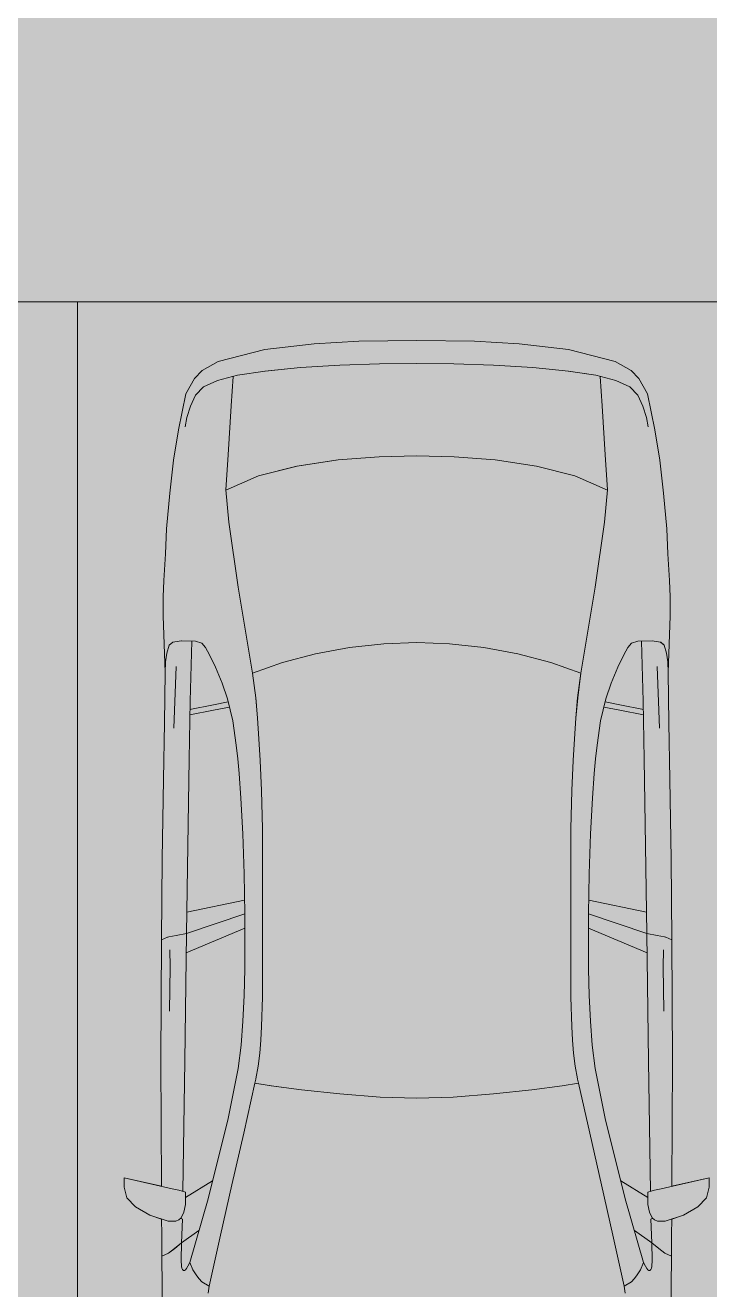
# Model space of a CAD drawing. Header units: millimetres. Extents: x -284281 to 1648660, y -821378 to -151356.
# Drawn here: x 225350 to 227802, y -269226 to -264697 of the extents above; entities that cross this region are included whole.
import ezdxf

# ---------------------------------------------------------------- set-up
doc = ezdxf.new("R2010")
doc.units = ezdxf.units.MM
doc.header["$MEASUREMENT"] = 0
doc.layers.add('Cars', color=7, linetype='Continuous')
doc.layers.add('Extérieur - Environnement', color=7, linetype='Continuous')

# ---------------------------------------------------------------- blocks, each defined once
blk = doc.blocks.new('Car 0025')
at = {"layer": 'Cars', "color": 7, "linetype": 'Continuous', "lineweight": 13}
for p, q in [((-219.5, 4667.4), (-379.7, 4658.6)), ((-379.7, 4658.6), (-219.5, 4667.4)), ((-12.1, 4670), (-219.5, 4667.4)), ((-219.5, 4667.4), (-12.1, 4670)), ((195.3, 4667.4), (-12.1, 4670)), ((195.3, 4667.4), (-12.1, 4670)), ((355.5, 4658.6), (195.3, 4667.4)), ((355.5, 4658.6), (195.3, 4667.4)), ((-556.6, 4637.7), (-723.6, 4595.1)), ((-723.6, 4595.1), (-556.6, 4637.7)), ((-379.7, 4658.6), (-556.6, 4637.7)), ((-556.6, 4637.7), (-379.7, 4658.6)), ((532.4, 4637.7), (355.5, 4658.6)), ((532.4, 4637.7), (355.5, 4658.6)), ((699.4, 4595.1), (532.4, 4637.7)), ((699.4, 4595.1), (532.4, 4637.7)), ((-723.6, 4595.1), (-781.2, 4562.9)), ((-781.2, 4562.9), (-723.6, 4595.1)), ((-428.3, 4573.2), (-287.8, 4581.6)), ((-287.8, 4581.6), (-145.2, 4586.3)), ((-145.2, 4586.3), (-12.1, 4587.6)), ((121, 4586.3), (-12.1, 4587.6)), ((263.6, 4581.6), (121, 4586.3)), ((404.1, 4573.2), (263.6, 4581.6)), ((757, 4562.9), (699.4, 4595.1)), ((757, 4562.9), (699.4, 4595.1)), ((-808.1, 4534), (-838.7, 4479.2)), ((-838.7, 4479.2), (-808.1, 4534)), ((-781.2, 4562.9), (-808.1, 4534)), ((-808.1, 4534), (-781.2, 4562.9)), ((-653.9, 4545.2), (-725.8, 4526.4)), ((-669.8, 4541.1), (-677, 4436)), ((-653.9, 4545.2), (-555.5, 4560.7)), ((-555.6, 4560.7), (-428.3, 4573.2)), ((531.4, 4560.7), (404.1, 4573.2)), ((629.7, 4545.2), (531.3, 4560.7)), ((629.7, 4545.2), (701.6, 4526.4)), ((645.6, 4541.1), (652.8, 4436)), ((783.9, 4534), (757, 4562.9)), ((783.9, 4534), (757, 4562.9)), ((814.5, 4479.2), (783.9, 4534)), ((814.5, 4479.2), (783.9, 4534)), ((-804.1, 4473.7), (-775.5, 4503.8)), ((-775.5, 4503.8), (-725.8, 4526.4)), ((751.3, 4503.8), (701.6, 4526.4)), ((779.9, 4473.7), (751.3, 4503.8)), ((-838.7, 4479.2), (-865.6, 4350.2)), ((-865.6, 4350.2), (-838.7, 4479.2)), ((-822.9, 4435.1), (-804.1, 4473.7)), ((798.7, 4435.1), (779.9, 4473.7)), ((841.4, 4350.2), (814.5, 4479.2)), ((841.4, 4350.2), (814.5, 4479.2)), ((-841.6, 4360.5), (-835.2, 4394.2)), ((-835.2, 4394.2), (-822.9, 4435.1)), ((-677, 4436), (-687.9, 4260.3)), ((652.8, 4436), (663.7, 4260.3)), ((811, 4394.2), (798.7, 4435.1)), ((817.4, 4360.5), (811, 4394.2)), ((-865.6, 4350.2), (-882.9, 4241.4)), ((-865.6, 4350.2), (-882.9, 4241.4)), ((858.7, 4241.4), (841.4, 4350.2)), ((841.4, 4350.2), (858.7, 4241.4)), ((-687.9, 4260.3), (-696.1, 4134.7)), ((663.7, 4260.3), (671.9, 4134.7)), ((-882.9, 4241.4), (-896.8, 4123.3)), ((-882.9, 4241.4), (-896.8, 4123.3)), ((-882.9, 4241.4), (-882.9, 4241.4)), ((-440.9, 4220.2), (-578.8, 4185.2)), ((-293.4, 4242.1), (-440.9, 4220.2)), ((-146.9, 4253.4), (-293.4, 4242.1)), ((-12.1, 4256.8), (-146.9, 4253.4)), ((-12.1, 4256.8), (122.7, 4253.4)), ((122.7, 4253.4), (269.2, 4242.1)), ((269.2, 4242.1), (416.7, 4220.2)), ((416.7, 4220.2), (554.6, 4185.2)), ((872.6, 4123.3), (858.7, 4241.4)), ((858.7, 4241.4), (872.6, 4123.3)), ((-578.8, 4185.2), (-696.1, 4134)), ((554.6, 4185.2), (671.9, 4134)), ((-896.8, 4123.3), (-908.3, 3994.9)), ((-908.3, 3994.9), (-896.8, 4123.3)), ((-696.1, 4134.7), (-684.8, 4018.8)), ((671.9, 4134.7), (660.6, 4018.8)), ((884.1, 3994.9), (872.6, 4123.3)), ((884.1, 3994.9), (872.6, 4123.3)), ((-908.3, 3994.9), (-912.1, 3905.8)), ((-912.1, 3905.8), (-908.3, 3994.9)), ((-684.8, 4018.8), (-652, 3786.7)), ((660.6, 4018.8), (627.8, 3786.7)), ((887.9, 3905.8), (884.1, 3994.9)), ((887.9, 3905.8), (884.1, 3994.9)), ((-912.1, 3905.8), (-918.5, 3810.1)), ((-918.5, 3810.1), (-912.1, 3905.8)), ((894.3, 3810.1), (887.9, 3905.8)), ((894.3, 3810.1), (887.9, 3905.8)), ((-918.5, 3810.1), (-920.3, 3752.2)), ((-920.3, 3752.2), (-918.5, 3810.1)), ((896.1, 3752.2), (894.3, 3810.1)), ((896.1, 3752.2), (894.3, 3810.1)), ((-652, 3786.7), (-615.8, 3571.1)), ((627.8, 3786.7), (591.6, 3571.1)), ((-920.3, 3752.2), (-920.3, 3683.6)), ((-920.3, 3752.2), (-920.3, 3683.6)), ((896.1, 3683.6), (896.1, 3752.2)), ((896.1, 3752.2), (896.1, 3683.6)), ((-920.3, 3683.6), (-913, 3480.7)), ((-913, 3480.7), (-920.3, 3683.6)), ((888.9, 3480.7), (896.1, 3683.6)), ((888.9, 3480.7), (896.1, 3683.6)), ((-899.1, 3578.6), (-907.5, 3550.6)), ((-886.4, 3589.1), (-899.1, 3578.6)), ((-855.4, 3593.9), (-886.4, 3589.1)), ((-804.8, 3592.7), (-855.4, 3593.9)), ((-824, 3377.8), (-818.1, 3593)), ((-782.3, 3585.5), (-804.8, 3592.7)), ((-769.3, 3570.3), (-782.3, 3585.5)), ((-129.6, 3584), (-252.3, 3570.1)), ((-12.1, 3588.7), (-129.6, 3584)), ((-12.1, 3588.7), (105.4, 3584)), ((105.4, 3584), (228.1, 3570.1)), ((745.1, 3570.3), (758.1, 3585.5)), ((758.1, 3585.5), (780.6, 3592.7)), ((780.6, 3592.7), (831.2, 3593.9)), ((799.8, 3377.8), (793.9, 3593)), ((831.2, 3593.9), (862.2, 3589.1)), ((862.2, 3589.1), (874.9, 3578.6)), ((874.9, 3578.6), (883.3, 3550.6)), ((-907.5, 3550.6), (-911.8, 3519.1)), ((-754.4, 3544.1), (-769.3, 3570.3)), ((-733, 3500.1), (-754.4, 3544.1)), ((-615.8, 3571.1), (-600.6, 3478)), ((-375.1, 3547.5), (-492.9, 3516.7)), ((-252.3, 3570.1), (-375.1, 3547.5)), ((228.1, 3570.1), (350.9, 3547.5)), ((350.9, 3547.5), (468.7, 3516.7)), ((591.6, 3571.1), (576.4, 3478)), ((708.8, 3500.1), (730.2, 3544.1)), ((730.2, 3544.1), (745.1, 3570.3)), ((883.3, 3550.6), (887.6, 3519.1)), ((-911.8, 3519.1), (-913, 3480.7)), ((-874.4, 3501.9), (-881.8, 3281.1)), ((-709.6, 3442.8), (-733, 3500.1)), ((-492.9, 3516.7), (-600.6, 3478)), ((468.7, 3516.7), (576.4, 3478)), ((685.4, 3442.8), (708.8, 3500.1)), ((850.2, 3501.9), (857.6, 3281.1)), ((887.6, 3519.1), (888.9, 3480.7)), ((-913, 3480.7), (-915.3, 3300.4)), ((-915.3, 3300.4), (-913, 3480.7)), ((-690.2, 3386.2), (-709.6, 3442.8)), ((-600.6, 3478), (-588.9, 3390.6)), ((576.4, 3478), (564.8, 3390.6)), ((666.1, 3386.2), (685.4, 3442.8)), ((891.1, 3300.4), (888.9, 3480.7)), ((891.1, 3300.4), (888.9, 3480.7)), ((-826.9, 3170.4), (-824, 3377.8)), ((-824.4, 3348), (-740, 3365.2)), ((-740.3, 3346), (-682.9, 3357.1)), ((-740, 3365.2), (-687.5, 3375.4)), ((-670.4, 3308.1), (-690.2, 3386.2)), ((-588.9, 3390.6), (-582.3, 3317.1)), ((564.8, 3390.6), (558.1, 3317.1)), ((646.2, 3308.1), (666.1, 3386.2)), ((716.1, 3346), (658.7, 3357.1)), ((715.8, 3365.2), (663.3, 3375.4)), ((800.2, 3348), (715.8, 3365.2)), ((802.7, 3170.4), (799.8, 3377.8)), ((-824.7, 3328.7), (-740.3, 3346)), ((-659, 3220.7), (-670.4, 3308.1)), ((-582.3, 3317.1), (-577.3, 3242.7)), ((558.1, 3317.1), (553.1, 3242.7)), ((634.8, 3220.7), (646.2, 3308.1)), ((800.5, 3328.7), (716.1, 3346)), ((-915.3, 3300.4), (-919.6, 3097.2)), ((-915.3, 3300.4), (-919.6, 3097.2)), ((895.4, 3097.2), (891.1, 3300.4)), ((891.1, 3300.4), (895.4, 3097.2)), ((-653.2, 3171.1), (-659, 3220.7)), ((-577.3, 3242.7), (-572.9, 3165.9)), ((553.1, 3242.7), (548.7, 3165.9)), ((629, 3171.1), (634.8, 3220.7)), ((-831.9, 2859.6), (-826.9, 3170.4)), ((-648.1, 3119.2), (-653.2, 3171.1)), ((623.9, 3119.2), (629, 3171.1)), ((807.7, 2859.6), (802.7, 3170.4)), ((-572.9, 3165.9), (-568.1, 3057.7)), ((548.7, 3165.9), (543.9, 3057.7)), ((-919.6, 3097.2), (-924.4, 2813.9)), ((-919.6, 3097.2), (-924.4, 2813.9)), ((-641.8, 3031.2), (-648.1, 3119.2)), ((617.6, 3031.2), (623.9, 3119.2)), ((900.2, 2813.9), (895.4, 3097.2)), ((895.4, 3097.2), (900.2, 2813.9)), ((-568.1, 3057.8), (-564.2, 2920.2)), ((543.9, 3057.8), (540, 2920.2)), ((-635.4, 2903.1), (-641.8, 3031.2)), ((611.2, 2903.1), (617.6, 3031.2)), ((-630.4, 2759.9), (-635.4, 2903.1)), ((-564.2, 2920.2), (-564.1, 2317.3)), ((540, 2920.2), (539.9, 2317.3)), ((606.2, 2759.9), (611.2, 2903.1)), ((-836.8, 2545.3), (-831.9, 2859.6)), ((812.6, 2545.3), (807.7, 2859.6)), ((-924.4, 2813.9), (-926.9, 2522.7)), ((-924.4, 2813.9), (-926.9, 2522.7)), ((902.7, 2522.7), (900.2, 2813.9)), ((900.2, 2813.9), (902.7, 2522.7)), ((-628, 2616.3), (-630.4, 2759.9)), ((603.8, 2616.3), (606.2, 2759.9)), ((-835.6, 2622.4), (-628.8, 2664.8)), ((811.4, 2622.4), (604.6, 2664.8)), ((-628, 2616.3), (-836.8, 2546.4)), ((-627.5, 2418.3), (-628, 2616.3)), ((603.3, 2418.3), (603.8, 2616.3)), ((603.8, 2616.3), (812.6, 2546.4)), ((-900, 2533.7), (-874.1, 2538.4)), ((-874.1, 2538.4), (-836.8, 2545.3)), ((-836.8, 2545.3), (-843.3, 2088.2)), ((-837.8, 2476.4), (-627.9, 2564.8)), ((813.6, 2476.4), (603.7, 2564.8)), ((812.6, 2545.3), (819.1, 2088.2)), ((849.9, 2538.4), (812.6, 2545.3)), ((875.8, 2533.7), (849.9, 2538.4)), ((-926.9, 2522.7), (-928.9, 2089.8)), ((-928.9, 2089.8), (-926.9, 2522.7)), ((-926.9, 2522.7), (-905.2, 2532.4)), ((-905.2, 2532.4), (-903.2, 2533)), ((-903.2, 2533), (-900, 2533.7)), ((879.1, 2533), (875.8, 2533.7)), ((881, 2532.4), (879.1, 2533)), ((902.7, 2522.7), (881, 2532.4)), ((904.7, 2089.8), (902.7, 2522.7)), ((904.7, 2089.8), (902.7, 2522.7)), ((-897, 2487.7), (-895.5, 2426.5)), ((872.8, 2487.7), (871.3, 2426.5)), ((-895.5, 2426.5), (-898.1, 2267.2)), ((-630.6, 2324.2), (-627.5, 2418.3)), ((606.4, 2324.2), (603.3, 2418.3)), ((871.3, 2426.5), (873.9, 2267.2)), ((-634.8, 2231.6), (-630.6, 2324.2)), ((-564.1, 2317.3), (-567.9, 2213)), ((539.9, 2317.3), (543.8, 2213)), ((610.6, 2231.6), (606.4, 2324.2)), ((-640.9, 2145.4), (-634.8, 2231.6)), ((616.7, 2145.4), (610.6, 2231.6)), ((-567.9, 2213), (-570.5, 2163.8)), ((543.8, 2213), (546.3, 2163.8)), ((-652.1, 2062.2), (-640.9, 2145.4)), ((-570.5, 2163.8), (-574.3, 2116.7)), ((546.3, 2163.8), (550.1, 2116.7)), ((627.9, 2062.2), (616.7, 2145.4)), ((-928.9, 2089.8), (-926.4, 1640.4)), ((-926.4, 1640.4), (-928.9, 2089.8)), ((-843.3, 2088.2), (-849.7, 1622.1)), ((-574.3, 2116.7), (-580.1, 2070.5)), ((550.1, 2116.7), (555.9, 2070.5)), ((819.1, 2088.2), (825.5, 1622.1)), ((902.2, 1640.4), (904.7, 2089.8)), ((902.2, 1640.4), (904.7, 2089.8)), ((-687.5, 1882.8), (-652.1, 2062.2)), ((-580.1, 2070.5), (-588.5, 2025.1)), ((555.9, 2070.5), (564.3, 2025.1)), ((663.3, 1882.8), (627.9, 2062.2)), ((-591.8, 2010.3), (-632, 1830.3)), ((-591.8, 2010.3), (-588.8, 2024.6)), ((-591.8, 2010.3), (-532.9, 2000.2)), ((-588.8, 2024.6), (-588.4, 2025.3)), ((-532.9, 2000.2), (-424.2, 1986.1)), ((508.7, 2000.2), (400, 1986.1)), ((567.6, 2010.3), (508.7, 2000.2)), ((564.6, 2024.6), (564.2, 2025.3)), ((567.6, 2010.3), (564.6, 2024.6)), ((567.6, 2010.3), (607.8, 1830.3)), ((-424.2, 1986.1), (-287.2, 1971.5)), ((-287.2, 1971.5), (-142.7, 1960.1)), ((-142.7, 1960.1), (-12.1, 1955.6)), ((118.5, 1960.1), (-12.1, 1955.6)), ((263, 1971.5), (118.5, 1960.1)), ((400, 1986.1), (263, 1971.5)), ((-759.7, 1595.1), (-687.5, 1882.8)), ((735.5, 1595.1), (663.3, 1882.8)), ((-632, 1830.3), (-674.2, 1645.7)), ((607.8, 1830.3), (650, 1645.7)), ((-926.4, 1640.4), (-1059.8, 1671.2)), ((-1059.8, 1671.2), (-1059.8, 1636.9)), ((-1059.8, 1671.2), (-887.7, 1631.5)), ((-1059.8, 1671.2), (-1059.8, 1636.9)), ((-1059.8, 1636.9), (-1050.9, 1598.8)), ((-1050.9, 1598.8), (-1059.8, 1636.9)), ((-887.7, 1631.5), (-864.6, 1626)), ((-743.3, 1660.3), (-840.5, 1599.8)), ((-674.2, 1645.7), (-715.3, 1465.4)), ((650, 1645.7), (691.1, 1465.4)), ((719.1, 1660.3), (816.3, 1599.8)), ((863.5, 1631.5), (840.4, 1626)), ((1035.6, 1671.2), (863.5, 1631.5)), ((1035.6, 1671.2), (902.2, 1640.4)), ((1026.7, 1598.8), (1035.6, 1636.9)), ((1026.7, 1598.8), (1035.6, 1636.9)), ((1035.6, 1636.9), (1035.6, 1671.2)), ((1035.6, 1671.2), (1035.6, 1636.9)), ((-1050.9, 1598.8), (-1019.1, 1566.8)), ((-1019.1, 1566.8), (-1050.9, 1598.8)), ((-864.6, 1626), (-840.5, 1619.8)), ((-840.5, 1619.8), (-840.5, 1574.6)), ((-759.7, 1595.1), (-825.1, 1368)), ((735.5, 1595.1), (800.9, 1368)), ((840.4, 1626), (816.3, 1619.8)), ((816.3, 1619.8), (816.3, 1574.6)), ((994.9, 1566.8), (1026.7, 1598.8)), ((994.9, 1566.8), (1026.7, 1598.8)), ((-1019.1, 1566.8), (-968.5, 1537.3)), ((-968.5, 1537.3), (-1019.1, 1566.8)), ((-846.5, 1548.1), (-856.3, 1528)), ((-840.5, 1574.6), (-846.5, 1548.1)), ((816.3, 1574.6), (822.3, 1548.1)), ((822.3, 1548.1), (832.1, 1528)), ((944.3, 1537.3), (994.9, 1566.8)), ((944.3, 1537.3), (994.9, 1566.8)), ((-968.5, 1537.3), (-926, 1523.1)), ((-902.5, 1515.3), (-968.5, 1537.3)), ((-926, 1523.1), (-925.7, 1467.7)), ((-925.7, 1467.7), (-926, 1523.1)), ((-874.6, 1515.3), (-902.5, 1515.3)), ((-864.4, 1520.4), (-874.6, 1515.3)), ((-856.3, 1528), (-864.4, 1520.4)), ((-851.4, 1522.3), (-858.6, 1525.8)), ((-851.4, 1522.3), (-854.4, 1437.8)), ((827.2, 1522.3), (834.4, 1525.8)), ((827.2, 1522.3), (830.2, 1437.8)), ((832.1, 1528), (840.2, 1520.4)), ((840.2, 1520.4), (850.4, 1515.3)), ((850.4, 1515.3), (878.3, 1515.3)), ((878.3, 1515.3), (944.3, 1537.3)), ((901.5, 1467.7), (901.8, 1523.1)), ((901.5, 1467.7), (901.8, 1523.1)), ((901.8, 1523.1), (944.3, 1537.3)), ((-925.7, 1467.7), (-924.7, 1389.7)), ((-925.7, 1467.7), (-924.7, 1389.7)), ((-792.3, 1482), (-854.4, 1437.8)), ((-715.3, 1465.4), (-755.5, 1282.4)), ((691.1, 1465.4), (731.3, 1282.4)), ((768.1, 1482), (830.2, 1437.8)), ((900.5, 1389.7), (901.5, 1467.7)), ((901.5, 1467.7), (900.5, 1389.7)), ((-879.3, 1417.7), (-900.9, 1401.3)), ((-854.4, 1437.8), (-879.3, 1417.7)), ((-854.4, 1437.8), (-856.2, 1376.4)), ((830.2, 1437.8), (855.1, 1417.7)), ((830.2, 1437.8), (832, 1376.4)), ((855.1, 1417.7), (876.7, 1401.3)), ((-900.9, 1401.3), (-924.7, 1389.7)), ((-924.7, 1389.7), (-920.5, 734.5)), ((-924.7, 1389.7), (-920.5, 734.5)), ((-856.2, 1376.4), (-855, 1353.4)), ((-832.4, 1354), (-825.1, 1368)), ((-825.1, 1368), (-813.7, 1341.5)), ((800.9, 1368), (789.5, 1341.5)), ((808.2, 1354), (800.9, 1368)), ((832, 1376.4), (830.8, 1353.4)), ((876.7, 1401.3), (900.5, 1389.7)), ((896.3, 734.5), (900.5, 1389.7)), ((900.5, 1389.7), (896.3, 734.5)), ((-855, 1353.4), (-853.9, 1347.6)), ((-853.9, 1347.6), (-851, 1342)), ((-847.5, 1338.9), (-851, 1342)), ((-843.8, 1338.8), (-847.5, 1338.9)), ((-839.9, 1341.4), (-843.8, 1338.8)), ((-839.9, 1341.4), (-836.8, 1345.8)), ((-836.8, 1345.8), (-832.5, 1354)), ((-813.7, 1341.5), (-800.3, 1320)), ((-800.3, 1320), (-791.1, 1308.8)), ((776.1, 1320), (766.9, 1308.8)), ((789.5, 1341.5), (776.1, 1320)), ((812.6, 1345.8), (808.3, 1354)), ((815.7, 1341.4), (812.6, 1345.8)), ((815.7, 1341.4), (819.6, 1338.8)), ((819.6, 1338.8), (823.3, 1338.9)), ((823.3, 1338.9), (826.8, 1342)), ((829.7, 1347.6), (826.8, 1342)), ((830.8, 1353.4), (829.7, 1347.6)), ((-791.1, 1308.8), (-781.4, 1298.4)), ((-781.4, 1298.4), (-755.5, 1282.4)), ((-755.5, 1282.4), (-758.8, 1257.5)), ((-755.5, 1282.4), (-755.5, 1282.4)), ((757.2, 1298.4), (731.3, 1282.4)), ((731.3, 1282.4), (734.6, 1257.5)), ((731.3, 1282.4), (731.3, 1282.4)), ((766.9, 1308.8), (757.2, 1298.4))]:
    blk.add_line(p, q, dxfattribs=at)

msp = doc.modelspace()

# ---------------------------------------------------------------- hatches: boundary and pattern name
at = {"linetype": 'Continuous', "lineweight": 0, "true_color": 0x6f6f6f}
h = msp.add_hatch(color=8, dxfattribs=at)
h.paths.add_polyline_path([(141848.4421, -295062.57111), (269220.82107, -293826.86817), (269220.82107, -270902.73426), (268763.04853, -270902.73426), (254213.59981, -271040.57524), (254213.59981, -163437.63526), (153156.19977, -163437.63526), (153156.19977, -271040.57524), (153182.9625, -271040.57014), (153183.14559, -272000.51417, -0.4094273642), (149183.68145, -275935.04226), (141848.4421, -275935.04226)])
h.paths.add_polyline_path([(158435.58359, -260639.95299), (155145.58359, -260639.95299), (155145.58359, -248364.9528), (155145.58359, -243089.97435), (155145.58359, -242189.97435), (158435.58359, -242189.97435)], flags=0)
h.paths.add_polyline_path([(161503.43335, -171995.57011), (161503.43335, -193810.57122), (161503.43335, -230015.57011), (161503.43335, -260810.57129), (196775.04197, -260810.57129), (196775.04197, -222495.57011), (186955.54197, -222495.57011), (186955.54197, -218295.57011), (196754.55038, -218295.57011), (196754.55038, -208495.57004), (196754.55038, -204495.57011), (193355.54197, -204495.57011), (193355.54197, -195161.53481), (195576.03357, -195161.53481), (195576.03357, -189810.57129), (217850.06795, -189810.57129), (217850.06795, -262266.88531), (245610.04479, -262266.88531), (245610.04479, -253395.57129), (245626.03357, -253395.57129), (246426.03357, -253395.57129), (247826.03357, -253395.57129), (247826.03357, -248005.57129), (247826.03357, -246605.57129), (245626.03357, -246605.57129), (245610.04479, -246605.57129), (245610.04479, -171995.57011), (212806.27958, -171995.57011)], flags=0)
h.paths.add_polyline_path([(162737.04244, -269433.91257, -0.0903186603), (162858.77258, -268727.62319, -0.2014487277), (163912.63869, -267592.73981, -0.1042114453), (164718.00561, -267415.05524), (165317.97869, -267409.37112, -0.1040446075), (166125.35422, -267571.24421, -0.2382554567), (167284.25653, -268953.31764, -0.0551886218), (167336.83602, -269390.33428), (167338.93075, -269611.43843), (167351.04633, -270890.26697), (167092.5827, -271892.76052, -0.2679491924), (165370.08316, -272909.1243), (164770.11009, -272914.80843, -0.1937174639), (163379.25202, -272370.18517, -0.0705687558), (163028.66346, -271931.26196, -0.1316524976), (162751.25276, -270933.84526)], flags=0)
h.paths.add_polyline_path([(175327.75206, -275599.00212, -0.4157910988), (173316.98603, -273599.0311), (173316.98603, -273452.05237), (173330.48786, -267377.82411, -0.3805567013), (175316.98603, -265609.82626), (175394.71409, -265609.82626), (175394.71409, -270609.82626), (190394.71409, -270609.82626), (190394.71409, -265609.82626), (195356.19118, -265609.82626, -0.4142135624), (196856.19118, -267109.82626), (196856.19118, -273660.69924, -0.3455016121), (195137.28541, -275433.43196)], flags=0)
h.paths.add_polyline_path([(205510.09252, -271504.08297, -0.1344739343), (205230.94767, -270484.93746), (205230.94767, -268984.93746, -0.4142135624), (207230.94767, -266984.93746), (207830.94767, -266984.93746, -0.4142135624), (209830.94767, -268984.93746), (209830.94767, -270484.93746, -0.1288203455), (209574.03043, -271465.58136, -0.2709362909), (207830.94767, -272484.93746), (207230.94767, -272484.93746, -0.2649799965)], flags=0)
h.paths.add_polyline_path([(217862.68721, -273329.32486), (217869.94938, -267730.33623, -0.0985615086), (218100.71805, -266943.72092), (218117.68082, -266951.54513, -0.2588490016), (219955.479, -265605.82722), (219953.14148, -265587.29374), (220637.56856, -265587.29374), (220637.56856, -265687.29374), (220637.56856, -270687.29374), (250537.56856, -270687.29374), (250537.56856, -265687.29374), (252208.00356, -265687.29374), (254186.29382, -265687.29374), (254186.29382, -267687.29374), (254186.29382, -271062.25464, 0.001345761), (254186.3228, -271073.02067), (254197.20856, -273095.23292, -0.4142135624), (252208.00356, -275105.96997), (243484.53401, -275105.96997, -0.0051889555), (243431.43827, -275116.10287), (235447.992, -275196.19066), (220071.01237, -275253.23979, -0.3865533313), (217873.0891, -273475.38502, -0.0251892193)], flags=0)

# ---------------------------------------------------------------- linework, layer by layer
at = {"color": 255, "linetype": 'Continuous', "lineweight": 5, "flags": 128}
for points in [[(223037.56856, -265687.29374), (223037.56856, -270687.29374), (225537.56856, -270687.29374), (225537.56856, -265687.29374)], [(225537.56856, -265687.29374), (225537.56856, -270687.29374), (228037.56856, -270687.29374), (228037.56856, -265687.29374)]]:
    msp.add_lwpolyline(points, close=True, dxfattribs=at)
for points in [[(225537.56856, -265687.29374), (225537.56856, -270687.29374)], [(228037.56856, -265687.29374), (225537.56856, -265687.29374)]]:
    msp.add_lwpolyline(points, dxfattribs=at)
at = {"layer": 'Extérieur - Environnement', "color": 7, "linetype": 'Continuous', "lineweight": 13}
for p, q in [((226384.81673, -265837.16376), (226207.87715, -265858.07583)), ((226207.87715, -265858.07583), (226384.81673, -265837.16376)), ((226544.94572, -265828.35565), (226384.81673, -265837.16376)), ((226384.81673, -265837.16376), (226544.94572, -265828.35565)), ((226752.38896, -265825.76352), (226544.94572, -265828.35565)), ((226544.94572, -265828.35565), (226752.38896, -265825.76352)), ((226959.8322, -265828.35565), (226752.38896, -265825.76352)), ((226959.8322, -265828.35565), (226752.38896, -265825.76352)), ((227119.96119, -265837.16376), (226959.8322, -265828.35565)), ((227119.96119, -265837.16376), (226959.8322, -265828.35565)), ((227296.90077, -265858.07583), (227119.96119, -265837.16376)), ((227296.90077, -265858.07583), (227119.96119, -265837.16376)), ((226040.85303, -265900.70288), (225983.25696, -265932.91234)), ((225983.25696, -265932.91234), (226040.85303, -265900.70288)), ((226207.87715, -265858.07583), (226040.85303, -265900.70288)), ((226040.85303, -265900.70288), (226207.87715, -265858.07583)), ((227463.92489, -265900.70288), (227296.90077, -265858.07583)), ((227463.92489, -265900.70288), (227296.90077, -265858.07583)), ((227521.52096, -265932.91234), (227463.92489, -265900.70288)), ((227521.52096, -265932.91234), (227463.92489, -265900.70288)), ((225983.25696, -265932.91234), (225956.3947, -265961.82058)), ((225956.3947, -265961.82058), (225983.25696, -265932.91234)), ((226110.62676, -265950.54523), (226208.9438, -265935.10232)), ((226208.92595, -265935.10512), (226336.15425, -265922.56225)), ((226336.15425, -265922.56225), (226476.71319, -265914.1449)), ((226476.71319, -265914.1449), (226619.26206, -265909.47744)), ((226619.26206, -265909.47744), (226752.38896, -265908.16262)), ((226885.51586, -265909.47744), (226752.38896, -265908.16262)), ((227028.06473, -265914.1449), (226885.51586, -265909.47744)), ((227168.62367, -265922.56225), (227028.06473, -265914.1449)), ((227295.85197, -265935.10512), (227168.62367, -265922.56225)), ((227394.15116, -265950.54523), (227295.83412, -265935.10232)), ((227548.38322, -265961.82058), (227521.52096, -265932.91234)), ((227548.38322, -265961.82058), (227521.52096, -265932.91234)), ((225956.3947, -265961.82058), (225925.7438, -266016.53951)), ((225925.7438, -266016.53951), (225956.3947, -265961.82058)), ((225989.02505, -265991.93877), (226038.70327, -265969.40014)), ((226110.62676, -265950.54523), (226038.70327, -265969.40014)), ((226094.66163, -265954.73053), (226087.53002, -266059.81149)), ((227394.15116, -265950.54523), (227466.07465, -265969.40014)), ((227410.11629, -265954.73053), (227417.2479, -266059.81149)), ((227515.75287, -265991.93877), (227466.07465, -265969.40014)), ((227579.03412, -266016.53951), (227548.38322, -265961.82058)), ((227579.03412, -266016.53951), (227548.38322, -265961.82058)), ((225925.7438, -266016.53951), (225898.84835, -266145.58991)), ((225898.84835, -266145.58991), (225925.7438, -266016.53951)), ((225941.54164, -266060.72295), (225960.40434, -266022.12703)), ((225960.40434, -266022.12703), (225989.02505, -265991.93877)), ((227544.37359, -266022.12703), (227515.75287, -265991.93877)), ((227563.23628, -266060.72295), (227544.37359, -266022.12703)), ((227605.92957, -266145.58991), (227579.03412, -266016.53951)), ((227605.92957, -266145.58991), (227579.03412, -266016.53951)), ((225929.26142, -266101.5348), (225941.54164, -266060.72295)), ((226087.53002, -266059.81149), (226076.634, -266235.46924)), ((227417.2479, -266059.81149), (227428.14392, -266235.46924)), ((227575.51651, -266101.5348), (227563.23628, -266060.72295)), ((225922.86431, -266135.29661), (225929.26142, -266101.5348)), ((227581.91361, -266135.29661), (227575.51651, -266101.5348)), ((225898.84835, -266145.58991), (225881.55415, -266254.37058)), ((225898.84835, -266145.58991), (225881.55415, -266254.37058)), ((227623.22377, -266254.37058), (227605.92957, -266145.58991)), ((227605.92957, -266145.58991), (227623.22377, -266254.37058)), ((225881.55544, -266254.35953), (225867.73201, -266372.4389)), ((225881.55544, -266254.35953), (225867.73201, -266372.4389)), ((225881.55415, -266254.37058), (225881.55544, -266254.35953)), ((226076.634, -266235.46924), (226068.34285, -266361.04886)), ((226471.10708, -266253.72786), (226323.55127, -266275.56951)), ((226617.63581, -266242.40601), (226471.10708, -266253.72786)), ((226752.38896, -266238.95976), (226617.63581, -266242.40601)), ((226752.38896, -266238.95976), (226887.14211, -266242.40601)), ((226887.14211, -266242.40601), (227033.67084, -266253.72786)), ((227033.67084, -266253.72786), (227181.22665, -266275.56951)), ((227428.14392, -266235.46924), (227436.43507, -266361.04886)), ((227623.22248, -266254.35953), (227637.04591, -266372.4389)), ((227637.04591, -266372.4389), (227623.22377, -266254.37058)), ((226323.55127, -266275.56951), (226185.73123, -266310.61158)), ((227181.22665, -266275.56951), (227319.04669, -266310.61158)), ((226185.73123, -266310.61158), (226068.41049, -266361.74033)), ((227319.04669, -266310.61158), (227436.36743, -266361.74033)), ((225867.73201, -266372.4389), (225856.2093, -266500.92563)), ((225856.2093, -266500.92563), (225867.73201, -266372.4389)), ((226068.34285, -266361.04886), (226079.6835, -266476.98461)), ((227436.43507, -266361.04886), (227425.09442, -266476.98461)), ((227648.56862, -266500.92563), (227637.04591, -266372.4389)), ((227648.56862, -266500.92563), (227637.04591, -266372.4389)), ((226079.6835, -266476.98461), (226112.48294, -266709.07991)), ((227425.09442, -266476.98461), (227392.29498, -266709.07991)), ((225856.2093, -266500.92563), (225852.41332, -266589.93472)), ((225852.41332, -266589.93472), (225856.2093, -266500.92563)), ((227652.3646, -266589.93472), (227648.56862, -266500.92563)), ((227652.3646, -266589.93472), (227648.56862, -266500.92563)), ((225852.41332, -266589.93472), (225845.98843, -266685.68789)), ((225845.98843, -266685.68789), (225852.41332, -266589.93472)), ((227658.78949, -266685.68789), (227652.3646, -266589.93472)), ((227658.78949, -266685.68789), (227652.3646, -266589.93472)), ((225845.98843, -266685.68789), (225844.22376, -266743.57041)), ((225844.22376, -266743.57041), (225845.98843, -266685.68789)), ((226112.48294, -266709.07991), (226148.65518, -266924.69169)), ((227392.29498, -266709.07991), (227356.12274, -266924.69169)), ((227660.55416, -266743.57041), (227658.78949, -266685.68789)), ((227660.55416, -266743.57041), (227658.78949, -266685.68789)), ((225844.22376, -266743.57041), (225844.17922, -266812.14388)), ((225844.22376, -266743.57041), (225844.17922, -266812.14388)), ((227660.5987, -266812.14388), (227660.55416, -266743.57041)), ((227660.55416, -266743.57041), (227660.5987, -266812.14388)), ((225844.17922, -266812.14388), (225851.44037, -267015.11622)), ((225851.44037, -267015.11622), (225844.17922, -266812.14388)), ((227653.33755, -267015.11622), (227660.5987, -266812.14388)), ((227653.33755, -267015.11622), (227660.5987, -266812.14388)), ((225865.43207, -266917.17362), (225857.02748, -266945.17872)), ((225878.13308, -266906.68173), (225865.43207, -266917.17362)), ((225909.11093, -266901.90924), (225878.13308, -266906.68173)), ((225959.72477, -266903.11646), (225909.11093, -266901.90924)), ((225940.51916, -267118.03368), (225946.34258, -266902.79727)), ((225982.19948, -266910.29321), (225959.72477, -266903.11646)), ((225995.19779, -266925.46847), (225982.19948, -266910.29321)), ((226010.09161, -266951.66209), (225995.19779, -266925.46847)), ((226148.65518, -266924.69169), (226163.86866, -267017.73544)), ((226512.17071, -266925.66614), (226389.41591, -266948.26862)), ((226634.85358, -266911.77991), (226512.17071, -266925.66614)), ((226752.38896, -266907.061), (226634.85358, -266911.77991)), ((226752.38896, -266907.061), (226869.92434, -266911.77991)), ((226869.92434, -266911.77991), (226992.60722, -266925.66614)), ((226992.60722, -266925.66614), (227115.36201, -266948.26862)), ((227356.12274, -266924.69169), (227340.90926, -267017.73544)), ((227494.68631, -266951.66209), (227509.58013, -266925.46847)), ((227509.58013, -266925.46847), (227522.57844, -266910.29321)), ((227522.57844, -266910.29321), (227545.05315, -266903.11646)), ((227545.05315, -266903.11646), (227595.66699, -266901.90924)), ((227564.25876, -267118.03368), (227558.43534, -266902.79727)), ((227595.66699, -266901.90924), (227626.64484, -266906.68173)), ((227626.64484, -266906.68173), (227639.34585, -266917.17362)), ((227639.34585, -266917.17362), (227647.75044, -266945.17872)), ((225852.71326, -266976.68211), (225851.44037, -267015.11622)), ((225857.02748, -266945.17872), (225852.71326, -266976.68211)), ((226031.49598, -266995.68437), (226010.09161, -266951.66209)), ((226271.56629, -266979.13343), (226163.86866, -267017.73544)), ((226389.41591, -266948.26862), (226271.56629, -266979.13343)), ((227115.36201, -266948.26862), (227233.21163, -266979.13343)), ((227233.21163, -266979.13343), (227340.90926, -267017.73544)), ((227473.28194, -266995.68437), (227494.68631, -266951.66209)), ((227647.75044, -266945.17872), (227652.06466, -266976.68211)), ((227652.06466, -266976.68211), (227653.33755, -267015.11622)), ((225851.44037, -267015.11622), (225849.22663, -267195.42194)), ((225849.22663, -267195.42194), (225851.44037, -267015.11622)), ((225890.10678, -266993.87959), (225882.68958, -267214.66003)), ((226054.91095, -267052.95632), (226031.49598, -266995.68437)), ((226163.86866, -267017.73544), (226175.54013, -267105.16234)), ((227340.90926, -267017.73544), (227329.23779, -267105.16234)), ((227449.86697, -267052.95632), (227473.28194, -266995.68437)), ((227614.67114, -266993.87959), (227622.08834, -267214.66003)), ((227655.55129, -267195.42194), (227653.33755, -267015.11622)), ((227655.55129, -267195.42194), (227653.33755, -267015.11622)), ((226074.24014, -267109.61749), (226054.91095, -267052.95632)), ((227430.53778, -267109.61749), (227449.86697, -267052.95632)), ((225937.58675, -267325.35055), (225940.51916, -267118.03368)), ((226024.48673, -267130.53691), (226076.96747, -267120.34522)), ((226094.07488, -267187.636), (226074.24014, -267109.61749)), ((226175.53861, -267105.14564), (226182.2315, -267178.67008)), ((227329.23931, -267105.14564), (227322.54642, -267178.67008)), ((227410.70304, -267187.636), (227430.53778, -267109.61749)), ((227480.29119, -267130.53691), (227427.81045, -267120.34522)), ((227567.19118, -267325.35055), (227564.25876, -267118.03368)), ((225939.82567, -267167.06197), (226024.21383, -267149.83017)), ((225940.09857, -267147.76871), (226024.48673, -267130.53691)), ((226024.21383, -267149.83017), (226081.62881, -267138.68025)), ((227480.56409, -267149.83017), (227423.14912, -267138.68025)), ((227564.67935, -267147.76871), (227480.29119, -267130.53691)), ((227564.95225, -267167.06197), (227480.56409, -267149.83017)), ((225849.22663, -267195.42194), (225844.87724, -267398.63248)), ((225849.22663, -267195.42194), (225844.87724, -267398.63248)), ((226105.48384, -267275.12651), (226094.07488, -267187.636)), ((226182.23057, -267178.65615), (226187.19739, -267253.1309)), ((227322.54735, -267178.65615), (227317.58053, -267253.1309)), ((227399.29408, -267275.12651), (227410.70304, -267187.636)), ((227659.90068, -267398.63248), (227655.55129, -267195.42194)), ((227655.55129, -267195.42194), (227659.90068, -267398.63248)), ((226187.1971, -267253.12659), (226191.60052, -267329.92371)), ((227317.58082, -267253.12659), (227313.17741, -267329.92371)), ((226111.33023, -267324.70503), (226105.48384, -267275.12651)), ((227393.44769, -267324.70503), (227399.29408, -267275.12651)), ((225932.62647, -267636.14806), (225937.58675, -267325.35055)), ((226116.42412, -267376.54286), (226111.33023, -267324.70503)), ((226191.60007, -267329.91363), (226196.36568, -267438.03433)), ((227313.17785, -267329.91363), (227308.41224, -267438.03433)), ((227388.3538, -267376.54286), (227393.44769, -267324.70503)), ((227572.15145, -267636.14806), (227567.19118, -267325.35055)), ((226122.66146, -267464.55695), (226116.42412, -267376.54286)), ((227382.11646, -267464.55695), (227388.3538, -267376.54286)), ((225844.87724, -267398.63248), (225840.09172, -267681.8664)), ((225844.87724, -267398.63248), (225840.09172, -267681.8664)), ((226196.36558, -267438.03077), (226200.33645, -267575.55173)), ((227308.41234, -267438.03077), (227304.44147, -267575.55173)), ((227664.6862, -267681.8664), (227659.90068, -267398.63248)), ((227659.90068, -267398.63248), (227664.6862, -267681.8664)), ((226129.04862, -267592.68594), (226122.66146, -267464.55695)), ((227375.7293, -267592.68594), (227382.11646, -267464.55695)), ((226200.33645, -267575.55173), (226200.37501, -268178.51767)), ((227304.44147, -267575.55173), (227304.40291, -268178.51767)), ((226134.04853, -267735.92644), (226129.04862, -267592.68594)), ((227370.72939, -267735.92644), (227375.7293, -267592.68594)), ((225927.66599, -267950.44806), (225932.62647, -267636.14806)), ((227577.11193, -267950.44806), (227572.15145, -267636.14806)), ((225840.09172, -267681.8664), (225837.57338, -267973.11319)), ((225840.09172, -267681.8664), (225837.57338, -267973.11319)), ((227667.20454, -267973.11319), (227664.6862, -267681.8664)), ((227664.6862, -267681.8664), (227667.20454, -267973.11319)), ((226136.47161, -267879.45679), (226134.04853, -267735.92644)), ((227368.30631, -267879.45679), (227370.72939, -267735.92644)), ((225928.88244, -267873.3724), (226135.65373, -267831.0099)), ((227575.89548, -267873.3724), (227369.12419, -267831.0099)), ((226136.47161, -267879.45679), (225927.68321, -267949.35697)), ((226137.01013, -268077.47084), (226136.47161, -267879.45679)), ((227367.76779, -268077.47084), (227368.30631, -267879.45679)), ((227368.30631, -267879.45679), (227577.09471, -267949.35697)), ((225926.69445, -268019.42707), (226136.61179, -267931.00109)), ((227578.08347, -268019.42707), (227368.16613, -267931.00109)), ((225837.57338, -267973.11319), (225835.60515, -268405.99152)), ((225835.60515, -268405.99152), (225837.57338, -267973.11319)), ((225837.57338, -267973.11319), (225859.28207, -267963.34875)), ((225859.28207, -267963.34875), (225861.23758, -267962.78294)), ((225861.23758, -267962.78294), (225864.49563, -267962.08777)), ((225864.49563, -267962.08777), (225890.4089, -267957.43193)), ((225890.4089, -267957.43193), (225927.66599, -267950.44806)), ((225927.66599, -267950.44806), (225921.2272, -268407.60147)), ((227577.11193, -267950.44806), (227583.55072, -268407.60147)), ((227614.36902, -267957.43193), (227577.11193, -267950.44806)), ((227640.28229, -267962.08777), (227614.36902, -267957.43193)), ((227643.54034, -267962.78294), (227640.28229, -267962.08777)), ((227645.49585, -267963.34875), (227643.54034, -267962.78294)), ((227667.20454, -267973.11319), (227645.49585, -267963.34875)), ((227669.17277, -268405.99152), (227667.20454, -267973.11319)), ((227669.17277, -268405.99152), (227667.20454, -267973.11319)), ((225867.46793, -268008.0365), (225868.96652, -268069.30026)), ((227637.30999, -268008.0365), (227635.8114, -268069.30026)), ((225868.96652, -268069.30026), (225866.39033, -268228.63)), ((227635.8114, -268069.30026), (227638.38759, -268228.63)), ((226133.85917, -268171.56036), (226137.01013, -268077.47084)), ((227370.91875, -268171.56036), (227367.76779, -268077.47084)), ((226129.66472, -268264.18443), (226133.85917, -268171.56036)), ((226200.37501, -268178.51767), (226196.5383, -268282.80321)), ((227304.40291, -268178.51767), (227308.23962, -268282.80321)), ((227375.1132, -268264.18443), (227370.91875, -268171.56036)), ((226123.56548, -268350.33641), (226129.66472, -268264.18443)), ((226196.5387, -268282.79561), (226194.00454, -268331.97201)), ((227308.23922, -268282.79561), (227310.77338, -268331.97201)), ((227381.21244, -268350.33641), (227375.1132, -268264.18443)), ((226194.00537, -268331.95584), (226190.20697, -268379.1068)), ((227310.77255, -268331.95584), (227314.57095, -268379.1068)), ((226112.41945, -268433.58816), (226123.56548, -268350.33641)), ((226190.20879, -268379.08424), (226184.38585, -268425.32705)), ((227314.56913, -268379.08424), (227320.39208, -268425.32705)), ((227392.35847, -268433.58816), (227381.21244, -268350.33641)), ((225835.60515, -268405.99152), (225838.08337, -268855.37588)), ((225838.08337, -268855.37588), (225835.60515, -268405.99152)), ((225921.22756, -268407.60147), (225914.78006, -268873.64916)), ((226077.00314, -268612.97487), (226112.41945, -268433.58816)), ((226184.38585, -268425.32705), (226175.95518, -268470.69473)), ((227320.39208, -268425.32705), (227328.82274, -268470.69473)), ((227427.77478, -268612.97487), (227392.35847, -268433.58816)), ((227583.55036, -268407.60147), (227589.99786, -268873.64916)), ((227666.69455, -268855.37588), (227669.17277, -268405.99152)), ((227666.69455, -268855.37588), (227669.17277, -268405.99152)), ((226172.65524, -268485.50019), (226175.73374, -268471.18443)), ((226175.73374, -268471.18443), (226176.04116, -268470.50459)), ((227329.04418, -268471.18443), (227328.73676, -268470.50459)), ((227332.12268, -268485.50019), (227329.04418, -268471.18443)), ((226172.65524, -268485.50019), (226132.49729, -268665.46056)), ((226172.65524, -268485.50019), (226231.6256, -268495.56309)), ((226231.6256, -268495.56309), (226340.24217, -268509.72051)), ((226340.24217, -268509.72051), (226477.32668, -268524.31874)), ((226477.32668, -268524.31874), (226621.77131, -268535.70581)), ((227027.45124, -268524.31874), (226883.00661, -268535.70581)), ((227164.53575, -268509.72051), (227027.45124, -268524.31874)), ((227273.15232, -268495.56309), (227164.53575, -268509.72051)), ((227332.12268, -268485.50019), (227273.15232, -268495.56309)), ((227332.12268, -268485.50019), (227372.28063, -268665.46056)), ((226621.77131, -268535.70581), (226752.38896, -268540.22868)), ((226883.00661, -268535.70581), (226752.38896, -268540.22868)), ((226004.80325, -268900.71807), (226077.00314, -268612.97487)), ((227499.97467, -268900.71807), (227427.77478, -268612.97487)), ((226132.49729, -268665.46056), (226090.31734, -268850.05203)), ((227372.28063, -268665.46056), (227414.46058, -268850.05203)), ((225838.08337, -268855.37588), (225704.71121, -268824.57526)), ((225704.71121, -268824.57526), (225704.71121, -268858.86413)), ((225704.71121, -268824.57526), (225876.74625, -268864.30459)), ((225704.71121, -268824.57526), (225704.71121, -268858.86413)), ((226021.17749, -268835.46068), (225923.99566, -268895.94519)), ((227483.60043, -268835.46068), (227580.78226, -268895.94519)), ((227800.06671, -268824.57526), (227628.03167, -268864.30459)), ((227800.06671, -268824.57526), (227666.69455, -268855.37588)), ((227800.06671, -268858.86413), (227800.06671, -268824.57526)), ((227800.06671, -268824.57526), (227800.06671, -268858.86413)), ((225704.71121, -268858.86413), (225713.57138, -268896.99574)), ((225713.57138, -268896.99574), (225704.71121, -268858.86413)), ((225876.74625, -268864.30459), (225899.87531, -268869.80872)), ((225899.87531, -268869.80872), (225923.99566, -268876.0237)), ((225923.99566, -268876.0237), (225923.99566, -268921.1711)), ((226090.31734, -268850.05203), (226049.16715, -269030.34197)), ((227414.46058, -268850.05203), (227455.61077, -269030.34197)), ((227604.90261, -268869.80872), (227580.78226, -268876.0237)), ((227580.78226, -268876.0237), (227580.78226, -268921.1711)), ((227628.03167, -268864.30459), (227604.90261, -268869.80872)), ((227791.20654, -268896.99574), (227800.06671, -268858.86413)), ((227791.20654, -268896.99574), (227800.06671, -268858.86413)), ((225713.57138, -268896.99574), (225745.42983, -268928.95544)), ((225745.42983, -268928.95544), (225713.57138, -268896.99574)), ((225745.42983, -268928.95544), (225795.96988, -268958.44643)), ((225795.96988, -268958.44643), (225745.42983, -268928.95544)), ((225923.99566, -268921.1711), (225917.98411, -268947.69805)), ((226004.80325, -268900.71807), (225939.38904, -269127.82494)), ((227499.97467, -268900.71807), (227565.38888, -269127.82494)), ((227580.78226, -268921.1711), (227586.79381, -268947.69805)), ((227708.80804, -268958.44643), (227759.34809, -268928.95544)), ((227708.80804, -268958.44643), (227759.34809, -268928.95544)), ((227759.34809, -268928.95544), (227791.20654, -268896.99574)), ((227759.34809, -268928.95544), (227791.20654, -268896.99574)), ((225795.96988, -268958.44643), (225838.48305, -268972.66499)), ((225861.94505, -268980.51188), (225795.96988, -268958.44643)), ((225838.48305, -268972.66499), (225838.74086, -269028.07397)), ((225838.74086, -269028.07397), (225838.48305, -268972.66499)), ((225889.9292, -268980.44581), (225861.94505, -268980.51188)), ((225900.10121, -268975.33817), (225889.9292, -268980.44581)), ((225908.17621, -268967.80458), (225900.10121, -268975.33817)), ((225913.05328, -268973.48156), (225905.8486, -268969.97612)), ((225917.98411, -268947.69805), (225908.17621, -268967.80458)), ((225913.05328, -268973.48156), (225910.08474, -269058.01959)), ((227586.79381, -268947.69805), (227596.60171, -268967.80458)), ((227591.72464, -268973.48156), (227598.92932, -268969.97612)), ((227591.72464, -268973.48156), (227594.69318, -269058.01959)), ((227596.60171, -268967.80458), (227604.67671, -268975.33817)), ((227604.67671, -268975.33817), (227614.84872, -268980.44581)), ((227614.84872, -268980.44581), (227642.83288, -268980.51188)), ((227642.83288, -268980.51188), (227708.80804, -268958.44643)), ((227666.03706, -269028.07397), (227666.29487, -268972.66499)), ((227666.03706, -269028.07397), (227666.29487, -268972.66499)), ((227666.29487, -268972.66499), (227708.80804, -268958.44643)), ((225972.23255, -269013.79792), (225910.08474, -269058.01959)), ((227532.54537, -269013.79792), (227594.69318, -269058.01959)), ((225838.74086, -269028.07397), (225839.79262, -269106.12444)), ((225838.74086, -269028.07397), (225839.79262, -269106.12444)), ((225910.08474, -269058.01959), (225885.22355, -269078.04263)), ((225910.08474, -269058.01959), (225908.2506, -269119.39447)), ((226049.16715, -269030.34197), (226009.00238, -269213.35195)), ((227455.61077, -269030.34197), (227495.77554, -269213.35195)), ((227594.69318, -269058.01959), (227619.55437, -269078.04263)), ((227594.69318, -269058.01959), (227596.52732, -269119.39447)), ((227664.9853, -269106.12444), (227666.03706, -269028.07397)), ((227666.03706, -269028.07397), (227664.9853, -269106.12444)), ((225863.62759, -269094.51864), (225839.79262, -269106.12444)), ((225839.79262, -269106.12444), (225843.94365, -269761.2809)), ((225839.79262, -269106.12444), (225843.94365, -269761.2809)), ((225885.22355, -269078.04263), (225863.62759, -269094.51864)), ((227619.55437, -269078.04263), (227641.15033, -269094.51864)), ((227641.15033, -269094.51864), (227664.9853, -269106.12444)), ((227660.83428, -269761.2809), (227664.9853, -269106.12444)), ((227664.9853, -269106.12444), (227660.83428, -269761.2809)), ((225908.2506, -269119.39447), (225909.52959, -269142.41113)), ((225909.52959, -269142.41113), (225910.56733, -269148.16525)), ((225910.56733, -269148.16525), (225913.49001, -269153.82919)), ((225916.95087, -269156.90174), (225913.49001, -269153.82919)), ((225920.69971, -269156.93584), (225916.95087, -269156.90174)), ((225924.59605, -269154.38891), (225920.69971, -269156.93584)), ((225924.59605, -269154.38891), (225927.68752, -269150.02912)), ((225927.68752, -269150.02912), (225932.03521, -269141.74207)), ((225932.04073, -269141.74207), (225939.38904, -269127.82494)), ((225939.38904, -269127.82494), (225950.8345, -269154.26748)), ((225950.8345, -269154.26748), (225964.17815, -269175.77573)), ((227553.94342, -269154.26748), (227540.59978, -269175.77573)), ((227565.38888, -269127.82494), (227553.94342, -269154.26748)), ((227572.7372, -269141.74207), (227565.38888, -269127.82494)), ((227577.0904, -269150.02912), (227572.74271, -269141.74207)), ((227580.18187, -269154.38891), (227577.0904, -269150.02912)), ((227580.18187, -269154.38891), (227584.07821, -269156.93584)), ((227584.07821, -269156.93584), (227587.82705, -269156.90174)), ((227587.82705, -269156.90174), (227591.28791, -269153.82919)), ((227594.21059, -269148.16525), (227591.28791, -269153.82919)), ((227595.24833, -269142.41113), (227594.21059, -269148.16525)), ((227596.52732, -269119.39447), (227595.24833, -269142.41113)), ((225964.17815, -269175.77573), (225973.37464, -269186.97271)), ((225973.37464, -269186.97271), (225983.09433, -269197.41058)), ((225983.09433, -269197.41058), (226009.00238, -269213.35195)), ((227521.68359, -269197.41058), (227495.77554, -269213.35195)), ((227531.40328, -269186.97271), (227521.68359, -269197.41058)), ((227540.59978, -269175.77573), (227531.40328, -269186.97271)), ((226009.00238, -269213.35195), (226005.71237, -269238.27627)), ((226009.01551, -269213.35195), (226009.00238, -269213.35195)), ((227495.76241, -269213.35195), (227495.77554, -269213.35195)), ((227495.77554, -269213.35195), (227499.06555, -269238.27627))]:
    msp.add_line(p, q, dxfattribs=at)

# ---------------------------------------------------------------- block references
at = {"layer": 'Cars', "color": 7, "linetype": 'Continuous', "lineweight": 5, "zscale": 1000}
msp.add_blockref('Car 0025', (226764.4873, -270495.78396), dxfattribs=at)

doc.saveas('drawing.dxf')
